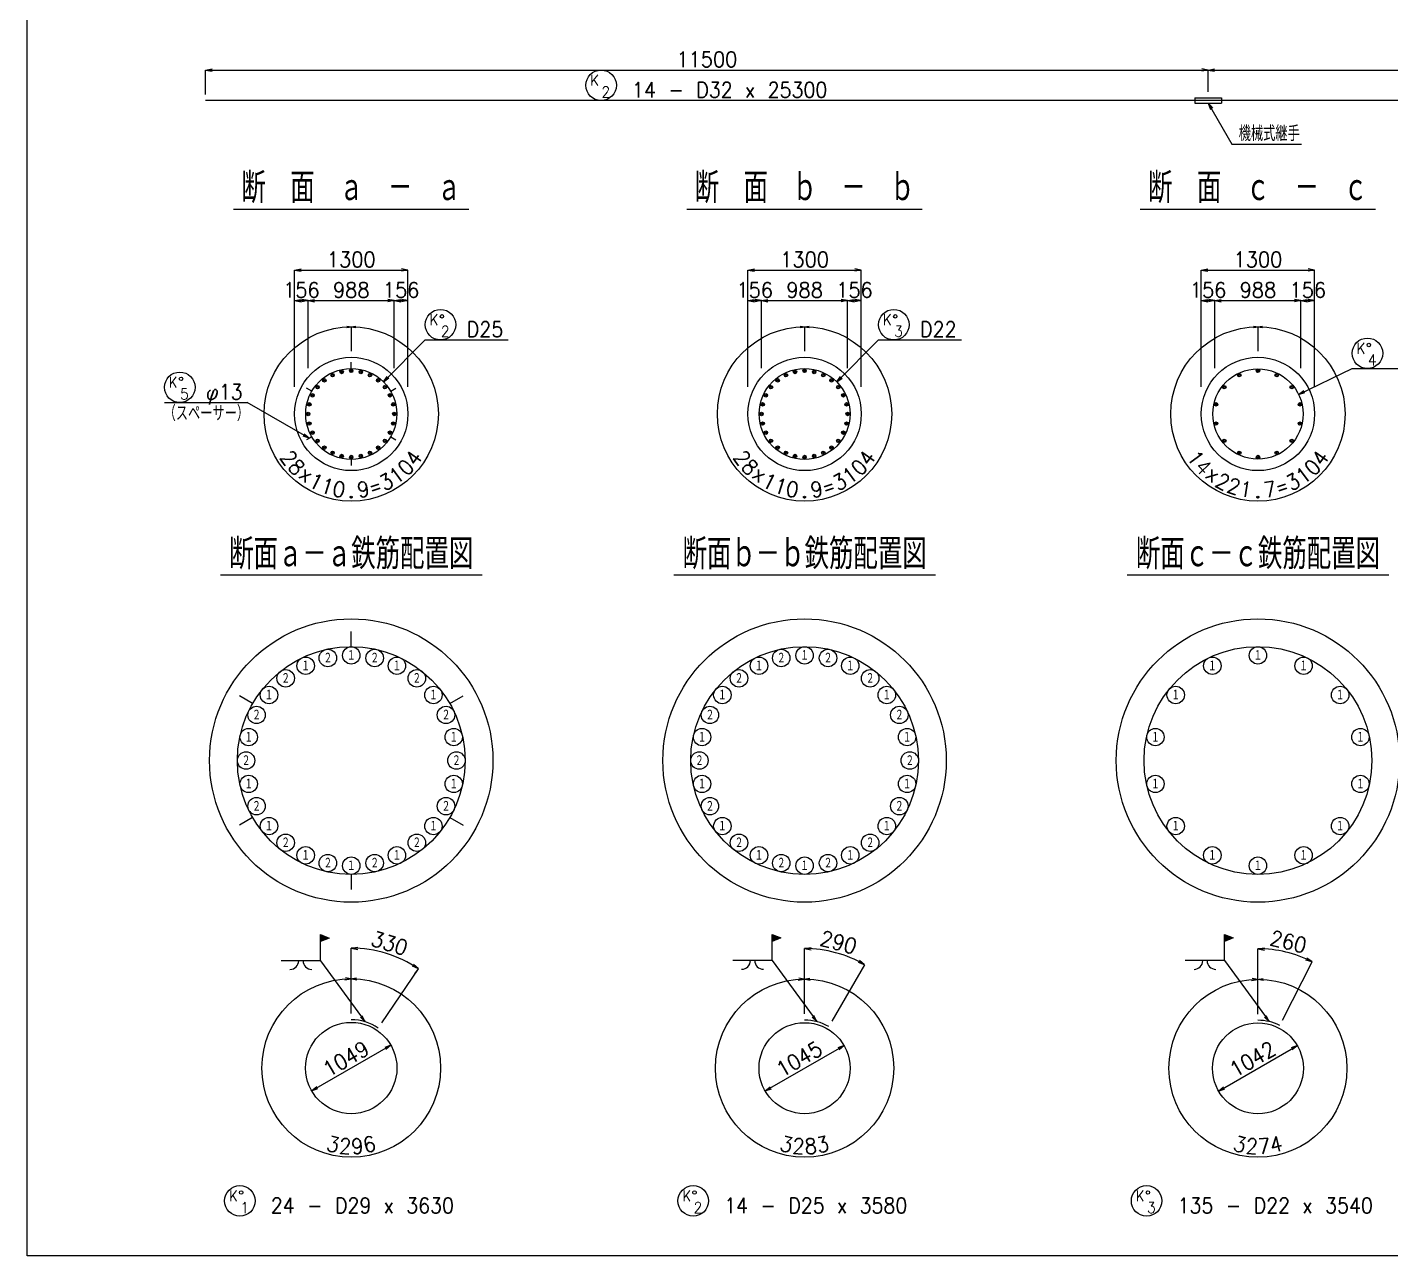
# Model space of a CAD drawing. Extents: x -19525 to 20025, y -14225 to 14225.
# Drawn here: x -19525 to -3886, y -13850 to 241 of the extents above; entities that cross this region are included whole.
import ezdxf
from ezdxf.enums import TextEntityAlignment as Align

# ---------------------------------------------------------------- set-up
doc = ezdxf.new("R2010")
doc.units = 0
doc.header["$LTSCALE"] = 0.2
doc.header["$MEASUREMENT"] = 0
doc.layers.get('0').update_dxf_attribs({"linetype": 'CONTINUOUS'})
for name, color, linetype in [('LAYER0001', 7, 'CONTINUOUS'), ('LAYER0002', 7, 'CONTINUOUS'), ('LAYER0003', 7, 'CONTINUOUS'), ('LAYER0004', 7, 'CONTINUOUS'), ('LAYER0005', 7, 'CONTINUOUS'), ('LAYER0007', 7, 'CONTINUOUS'), ('LAYER0015', 7, 'CONTINUOUS')]:
    doc.layers.add(name, color=color, linetype=linetype)
doc.styles.get("Standard").update_dxf_attribs({"font": 'txt.shx', "width": 0.8, "bigfont": 'bigfont.shx'})

# ---------------------------------------------------------------- blocks, each defined once
blk = doc.blocks.new('GROUP_1')
at = {"layer": 'LAYER0015', "color": 1, "linetype": 'Continuous'}
for p, q in [((-19525, -13850), (-19525, 13850)), ((20025, -13850), (-19525, -13850))]:
    blk.add_line(p, q, dxfattribs=at)
blk = doc.blocks.new('GROUP_3')
at = {"layer": 'LAYER0003', "color": 6}
for s, rotation, width, p, p2 in [('2', 305.081, 1.2, (-16636, -4691), (-16556, -4805)), ('4', 54.7755, 1.2, (-15063, -4807), (-14982, -4693)), ('8', 314.2222, 1.2, (-16547, -4816), (-16449, -4916)), ('1', 36.4931, 2.4, (-15293, -5010), (-15180, -4927)), ('0', 45.6343, 1.6, (-15170, -4918), (-15072, -4818)), ('1', 332.5046, 2.4, (-16315, -5016), (-16191, -5081)), ('1', 341.6458, 2.4, (-16178, -5086), (-16045, -5130)), ('0', 350.787, 1.6, (-16032, -5134), (-15894, -5156)), ('9', 9.0695, 1.2, (-15726, -5156), (-15588, -5134)), ('=', 18.2107, 1.2, (-15574, -5131), (-15441, -5087)), ('3', 27.3519, 1.2, (-15429, -5082), (-15304, -5017)), ('.', 359.9283, 0.64, (-15880, -5157), (-15740, -5157))]:
    blk.add_text(s, height=175, rotation=rotation, dxfattribs=dict(at, width=width)).set_placement(p, p2, align=Align.FIT)
blk.add_text('×', height=175, rotation=323.3634, dxfattribs=at).set_placement((-16439, -4925), (-16327, -5009), align=Align.FIT)
blk = doc.blocks.new('GROUP_4')
at = {"layer": 'LAYER0003', "color": 6}
for s, rotation, width, p, p2 in [('2', 305.081, 1.2, (-11436, -4691), (-11356, -4805)), ('4', 54.7755, 1.2, (-9863, -4807), (-9782, -4693)), ('8', 314.2222, 1.2, (-11347, -4816), (-11249, -4916)), ('1', 36.4931, 2.4, (-10093, -5010), (-9980, -4927)), ('0', 45.6343, 1.6, (-9970, -4918), (-9872, -4818)), ('1', 332.5046, 2.4, (-11115, -5016), (-10991, -5081)), ('1', 341.6458, 2.4, (-10978, -5086), (-10845, -5130)), ('0', 350.787, 1.6, (-10832, -5134), (-10694, -5156)), ('9', 9.0695, 1.2, (-10526, -5156), (-10388, -5134)), ('=', 18.2107, 1.2, (-10374, -5131), (-10241, -5087)), ('3', 27.3519, 1.2, (-10229, -5082), (-10104, -5017)), ('.', 359.9283, 0.64, (-10680, -5157), (-10540, -5157))]:
    blk.add_text(s, height=175, rotation=rotation, dxfattribs=dict(at, width=width)).set_placement(p, p2, align=Align.FIT)
blk.add_text('×', height=175, rotation=323.3634, dxfattribs=at).set_placement((-11239, -4925), (-11127, -5009), align=Align.FIT)
blk = doc.blocks.new('GROUP_12')
at = {"layer": 'LAYER0003', "color": 2, "linetype": 'Continuous'}
for p, q in [((-16162, -10180), (-16151, -10170)), ((-16162, -10194), (-16141, -10174)), ((-16162, -10208), (-16131, -10178)), ((-16162, -10222), (-16121, -10182)), ((-16162, -10237), (-16111, -10186)), ((-16153, -10243), (-16101, -10190)), ((-16130, -10233), (-16091, -10194)), ((-16106, -10224), (-16081, -10198)), ((-16083, -10214), (-16071, -10202))]:
    blk.add_line(p, q, dxfattribs=at)
blk = doc.blocks.new('GROUP_13')
at = {"layer": 'LAYER0003', "color": 6, "width": 1.2}
for s, rotation, p, p2 in [('3', 346.6606, (-16104, -12641), (-15968, -12673)), ('2', 355.5535, (-15955, -12675), (-15815, -12686)), ('9', 4.4465, (-15802, -12686), (-15662, -12675)), ('6', 13.3394, (-15649, -12673), (-15513, -12641))]:
    blk.add_text(s, height=175, rotation=rotation, dxfattribs=at).set_placement(p, p2, align=Align.FIT)
blk = doc.blocks.new('GROUP_14')
at = {"layer": 'LAYER0003', "color": 2, "linetype": 'Continuous'}
for p, q in [((-10981, -10179), (-10970, -10168)), ((-10981, -10193), (-10960, -10173)), ((-10981, -10207), (-10950, -10177)), ((-10981, -10221), (-10940, -10181)), ((-10981, -10235), (-10930, -10185)), ((-10972, -10241), (-10920, -10189)), ((-10949, -10232), (-10910, -10193)), ((-10925, -10222), (-10900, -10197)), ((-10902, -10213), (-10890, -10201))]:
    blk.add_line(p, q, dxfattribs=at)
blk = doc.blocks.new('GROUP_15')
at = {"layer": 'LAYER0003', "color": 6, "width": 1.2}
for s, rotation, p, p2 in [('3', 346.631, (-10904, -12641), (-10768, -12673)), ('2', 355.5437, (-10755, -12675), (-10615, -12686)), ('8', 4.4563, (-10602, -12686), (-10462, -12675)), ('3', 13.369, (-10449, -12673), (-10313, -12641))]:
    blk.add_text(s, height=175, rotation=rotation, dxfattribs=at).set_placement(p, p2, align=Align.FIT)
blk = doc.blocks.new('GROUP_51')
at = {"layer": 'LAYER0002', "color": 6, "linetype": 'Continuous'}
for p, q in [((-6133, -570), (-5827, -570)), ((-6133, -570), (-6133, -630)), ((-5827, -570), (-5827, -630)), ((-6133, -630), (-5827, -630))]:
    blk.add_line(p, q, dxfattribs=at)
blk = doc.blocks.new('GROUP_52')
at = {"layer": 'LAYER0003', "color": 2, "linetype": 'Continuous'}
for p, q in [((-5792, -10179), (-5782, -10169)), ((-5792, -10193), (-5772, -10173)), ((-5792, -10207), (-5761, -10177)), ((-5792, -10221), (-5751, -10181)), ((-5792, -10235), (-5741, -10185)), ((-5784, -10242), (-5731, -10189)), ((-5760, -10232), (-5721, -10193)), ((-5737, -10223), (-5711, -10197)), ((-5713, -10213), (-5701, -10201))]:
    blk.add_line(p, q, dxfattribs=at)
blk = doc.blocks.new('GROUP_53')
at = {"layer": 'LAYER0007', "color": 6, "width": 1.2}
for s, rotation, p, p2 in [('3', 346.6087, (-5704, -12641), (-5568, -12673)), ('2', 355.5362, (-5555, -12675), (-5415, -12686)), ('7', 4.4638, (-5402, -12686), (-5262, -12675)), ('4', 13.3913, (-5249, -12673), (-5113, -12641))]:
    blk.add_text(s, height=175, rotation=rotation, dxfattribs=at).set_placement(p, p2, align=Align.FIT)
blk = doc.blocks.new('GROUP_80')
at = {"layer": 'LAYER0003', "color": 6}
for s, rotation, width, p, p2 in [('1', 305.081, 2.4, (-6236, -4691), (-6156, -4805)), ('4', 54.7755, 1.2, (-4663, -4807), (-4582, -4693)), ('4', 314.2222, 1.2, (-6147, -4816), (-6049, -4916)), ('1', 36.4931, 2.4, (-4893, -5010), (-4780, -4927)), ('0', 45.6343, 1.6, (-4770, -4918), (-4672, -4818)), ('2', 332.5046, 1.2, (-5915, -5016), (-5791, -5081)), ('2', 341.6458, 1.2, (-5778, -5086), (-5645, -5130)), ('1', 350.787, 2.4, (-5632, -5134), (-5494, -5156)), ('7', 9.0695, 1.2, (-5326, -5156), (-5188, -5134)), ('=', 18.2107, 1.2, (-5174, -5131), (-5041, -5087)), ('3', 27.3519, 1.2, (-5029, -5082), (-4904, -5017)), ('.', 359.9283, 0.64, (-5480, -5157), (-5340, -5157))]:
    blk.add_text(s, height=175, rotation=rotation, dxfattribs=dict(at, width=width)).set_placement(p, p2, align=Align.FIT)
blk.add_text('×', height=175, rotation=323.3634, dxfattribs=at).set_placement((-6039, -4925), (-5927, -5009), align=Align.FIT)
blk = doc.blocks.new('_OPEN30')
at = {"layer": 'LAYER0003', "color": 0, "linetype": 'Continuous'}
for q in [(-0.97, 0.26), (-0.97, -0.26)]:
    blk.add_line((0, 0), q, dxfattribs=at)

msp = doc.modelspace()

# ---------------------------------------------------------------- linework, layer by layer
at = {"color": 4, "linetype": 'Continuous'}
for p, q in [((-17159, -1845), (-14459, -1845)), ((-11959, -1845), (-9259, -1845)), ((-6759, -1845), (-4059, -1845)), ((-14309, -6045), (-17309, -6045)), ((-9109, -6045), (-12109, -6045)), ((-3909, -6045), (-6909, -6045))]:
    msp.add_line(p, q, dxfattribs=at)
at = {"color": 7, "linetype": 'Continuous'}
for centre, radius in [((-15809, -4195), 650), ((-10609, -4195), 650), ((-5409, -4195), 650), ((-15809, -8170), 1625), ((-10609, -8170), 1625), ((-5409, -8170), 1625)]:
    msp.add_circle(centre, radius, dxfattribs=at)
at = {"layer": 'LAYER0001', "color": 3, "linetype": 'Continuous'}
msp.add_line((7820, -600), (-17480, -600), dxfattribs=at)
at = {"layer": 'LAYER0001', "color": 4, "linetype": 'Continuous'}
for p, q in [((-15809, -3672), (-15809, -3602)), ((-16261, -3934), (-16322, -3899)), ((-15356, -3934), (-15296, -3899)), ((-16261, -4456), (-16322, -4491)), ((-15356, -4456), (-15296, -4491)), ((-15809, -4717), (-15809, -4787))]:
    msp.add_line(p, q, dxfattribs=at)
at = {"layer": 'LAYER0001', "color": 6, "linetype": 'Continuous'}
for p, q in [((-15809, -6864), (-15809, -6689)), ((-16940, -7517), (-17091, -7429)), ((-14677, -7517), (-14526, -7429)), ((-16940, -8823), (-17091, -8911)), ((-14677, -8823), (-14526, -8911)), ((-15809, -9476), (-15809, -9651))]:
    msp.add_line(p, q, dxfattribs=at)
at = {"layer": 'LAYER0001', "color": 4, "linetype": 'Continuous'}
for centre, radius in [((-15809, -4195), 522), ((-10609, -4195), 521), ((-5409, -4195), 518), ((-15809, -11697), 524), ((-10609, -11699), 522), ((-5409, -11700), 521)]:
    msp.add_circle(centre, radius, dxfattribs=at)
at = {"layer": 'LAYER0001', "color": 3, "linetype": 'Continuous'}
for centre, radius in [((-16023, -3750), 20), ((-16023, -3750), 10), ((-15919, -3713), 20), ((-15919, -3713), 10), ((-15809, -3701), 20), ((-15809, -3701), 10), ((-15699, -3713), 20), ((-15699, -3713), 10), ((-15594, -3750), 20), ((-15594, -3750), 10), ((-10823, -3750), 20), ((-10823, -3750), 10), ((-10719, -3713), 20), ((-10719, -3713), 10), ((-10609, -3701), 20), ((-10609, -3701), 10), ((-10499, -3713), 20), ((-10499, -3713), 10), ((-10394, -3750), 20), ((-10394, -3750), 10), ((-5623, -3750), 20), ((-5623, -3750), 10), ((-5409, -3701), 20), ((-5409, -3701), 10), ((-5194, -3750), 20), ((-5194, -3750), 10), ((-16195, -3887), 20), ((-16195, -3887), 10), ((-16117, -3809), 20), ((-16117, -3809), 10), ((-15501, -3809), 20), ((-15501, -3809), 10), ((-15422, -3887), 20), ((-15422, -3887), 10), ((-10995, -3887), 20), ((-10995, -3887), 10), ((-10917, -3809), 20), ((-10917, -3809), 10), ((-10301, -3809), 20), ((-10301, -3809), 10), ((-10222, -3887), 20), ((-10222, -3887), 10), ((-5795, -3887), 20), ((-5795, -3887), 10), ((-5022, -3887), 20), ((-5022, -3887), 10), ((-16290, -4085), 20), ((-16254, -3981), 20), ((-16254, -3981), 10), ((-15364, -3981), 20), ((-15364, -3981), 10), ((-15327, -4085), 20), ((-11090, -4085), 20), ((-11054, -3981), 20), ((-11054, -3981), 10), ((-10164, -3981), 20), ((-10164, -3981), 10), ((-10127, -4085), 20), ((-5890, -4085), 20), ((-4927, -4085), 20), ((-16303, -4195), 20), ((-16303, -4195), 10), ((-16290, -4085), 10), ((-15327, -4085), 10), ((-15315, -4195), 20), ((-15315, -4195), 10), ((-11103, -4195), 20), ((-11103, -4195), 10), ((-11090, -4085), 10), ((-10127, -4085), 10), ((-10115, -4195), 20), ((-10115, -4195), 10), ((-5890, -4085), 10), ((-4927, -4085), 10), ((-16290, -4305), 20), ((-16290, -4305), 10), ((-15327, -4305), 20), ((-15327, -4305), 10), ((-11090, -4305), 20), ((-11090, -4305), 10), ((-10127, -4305), 20), ((-10127, -4305), 10), ((-5890, -4305), 20), ((-5890, -4305), 10), ((-4927, -4305), 20), ((-4927, -4305), 10), ((-16254, -4409), 20), ((-16254, -4409), 10), ((-16195, -4503), 20), ((-16195, -4503), 10), ((-15422, -4503), 20), ((-15422, -4503), 10), ((-15364, -4409), 20), ((-15364, -4409), 10), ((-11054, -4409), 20), ((-11054, -4409), 10), ((-10995, -4503), 20), ((-10995, -4503), 10), ((-10222, -4503), 20), ((-10222, -4503), 10), ((-10164, -4409), 20), ((-10164, -4409), 10), ((-5795, -4503), 20), ((-5795, -4503), 10), ((-5022, -4503), 20), ((-5022, -4503), 10), ((-16117, -4581), 20), ((-16117, -4581), 10), ((-16023, -4640), 20), ((-16023, -4640), 10), ((-15919, -4677), 20), ((-15919, -4677), 10), ((-15809, -4689), 20), ((-15809, -4689), 10), ((-15699, -4677), 20), ((-15699, -4677), 10), ((-15594, -4640), 20), ((-15594, -4640), 10), ((-15501, -4581), 20), ((-15501, -4581), 10), ((-10917, -4581), 20), ((-10917, -4581), 10), ((-10823, -4640), 20), ((-10823, -4640), 10), ((-10719, -4677), 20), ((-10719, -4677), 10), ((-10609, -4689), 20), ((-10609, -4689), 10), ((-10499, -4677), 20), ((-10499, -4677), 10), ((-10394, -4640), 20), ((-10394, -4640), 10), ((-10301, -4581), 20), ((-10301, -4581), 10), ((-5623, -4640), 20), ((-5623, -4640), 10), ((-5409, -4689), 20), ((-5409, -4689), 10), ((-5194, -4640), 20), ((-5194, -4640), 10)]:
    msp.add_circle(centre, radius, dxfattribs=at)
at = {"layer": 'LAYER0001', "color": 6, "linetype": 'Continuous'}
for centre in [(-15809, -8170), (-10609, -8170), (-5409, -8170)]:
    msp.add_circle(centre, 1306, dxfattribs=at)
at = {"layer": 'LAYER0001', "color": 2, "linetype": 'Continuous'}
for centre in [(-15809, -6964), (-10609, -6964), (-5409, -6964), (-16332, -7083), (-16077, -6994), (-15540, -6994), (-15285, -7083), (-11132, -7083), (-10877, -6994), (-10340, -6994), (-10085, -7083), (-5932, -7083), (-4885, -7083), (-16561, -7227), (-15057, -7227), (-11361, -7227), (-9857, -7227), (-16752, -7418), (-14866, -7418), (-11552, -7418), (-9666, -7418), (-6352, -7418), (-4466, -7418), (-16895, -7647), (-14722, -7647), (-11695, -7647), (-9522, -7647), (-16985, -7901), (-14633, -7901), (-11785, -7901), (-9433, -7901), (-6585, -7901), (-4233, -7901), (-17015, -8170), (-14602, -8170), (-11815, -8170), (-9402, -8170), (-16985, -8438), (-14633, -8438), (-11785, -8438), (-9433, -8438), (-6585, -8438), (-4233, -8438), (-16895, -8693), (-14722, -8693), (-11695, -8693), (-9522, -8693), (-16752, -8922), (-14866, -8922), (-11552, -8922), (-9666, -8922), (-6352, -8922), (-4466, -8922), (-16561, -9113), (-15057, -9113), (-11361, -9113), (-9857, -9113), (-16332, -9257), (-15285, -9257), (-11132, -9257), (-10085, -9257), (-5932, -9257), (-4885, -9257), (-16077, -9346), (-15809, -9376), (-15540, -9346), (-10877, -9346), (-10609, -9376), (-10340, -9346), (-5409, -9376)]:
    msp.add_circle(centre, 100, dxfattribs=at)
at = {"layer": 'LAYER0001', "color": 4, "linetype": 'Continuous'}
for centre, radius, start in [((-15809, -11697), 554, 55.9114), ((-10609, -11699), 552, 59.896), ((-5409, -11700), 551, 62.9743)]:
    msp.add_arc(centre, radius, start, 90, dxfattribs=at)
at = {"layer": 'LAYER0003', "color": 2, "linetype": 'Continuous'}
for p, q in [((-17480, -530), (-17480, -250)), ((-17480, -250), (-5980, -250)), ((-5980, -500), (-5980, -250)), ((-5980, -250), (4020, -250)), ((-16459, -3885), (-16459, -2545)), ((-16459, -2545), (-15159, -2545)), ((-15159, -3885), (-15159, -2545)), ((-11259, -3885), (-11259, -2545)), ((-11259, -2545), (-9959, -2545)), ((-9959, -3885), (-9959, -2545)), ((-6059, -3885), (-6059, -2545)), ((-6059, -2545), (-4759, -2545)), ((-4759, -3885), (-4759, -2545)), ((-16459, -2895), (-16303, -2895)), ((-16303, -3671), (-16303, -2895)), ((-16303, -2895), (-15315, -2895)), ((-15315, -3671), (-15315, -2895)), ((-15315, -2895), (-15159, -2895)), ((-11259, -2895), (-11103, -2895)), ((-11103, -3671), (-11103, -2895)), ((-11103, -2895), (-10115, -2895)), ((-10115, -3671), (-10115, -2895)), ((-10115, -2895), (-9959, -2895)), ((-6059, -2895), (-5903, -2895)), ((-5903, -3671), (-5903, -2895)), ((-5903, -2895), (-4915, -2895)), ((-4915, -3671), (-4915, -2895)), ((-4915, -2895), (-4759, -2895)), ((-15859, -3204), (-15756, -3186)), ((-15859, -3186), (-15756, -3204)), ((-15809, -3195), (-15809, -3475)), ((-10659, -3204), (-10556, -3186)), ((-10659, -3186), (-10556, -3204)), ((-10609, -3195), (-10609, -3475)), ((-5459, -3204), (-5356, -3186)), ((-5459, -3186), (-5356, -3204)), ((-5409, -3195), (-5409, -3475)), ((-10981, -10464), (-10981, -10164)), ((-10981, -10164), (-10881, -10204)), ((-5792, -10465), (-5792, -10165)), ((-5792, -10165), (-5692, -10205)), ((-16162, -10466), (-16162, -10166)), ((-16162, -10166), (-16062, -10206)), ((-16062, -10206), (-16162, -10246)), ((-10881, -10204), (-10981, -10244)), ((-5692, -10205), (-5792, -10245)), ((-16162, -10466), (-16612, -10466)), ((-16162, -10466), (-15650, -11166)), ((-15809, -11072), (-15809, -10322)), ((-15809, -10392), (-15809, -10322)), ((-10981, -10464), (-11431, -10464)), ((-10981, -10464), (-10469, -11164)), ((-10609, -11076), (-10609, -10326)), ((-5792, -10465), (-6242, -10465)), ((-5792, -10465), (-5280, -11165)), ((-5409, -11079), (-5409, -10329)), ((-15459, -11180), (-15038, -10559)), ((-15078, -10617), (-15038, -10559)), ((-9920, -10512), (-10296, -11160)), ((-5127, -11147), (-4786, -10479)), ((-15881, -10685), (-15748, -10662)), ((-15876, -10660), (-15744, -10684)), ((-10681, -10689), (-10548, -10666)), ((-10676, -10664), (-10544, -10688)), ((-5481, -10692), (-5348, -10669)), ((-5476, -10667), (-5344, -10691)), ((-16263, -11959), (-15354, -11435)), ((-11061, -11960), (-10156, -11438)), ((-5860, -11961), (-4957, -11440))]:
    msp.add_line(p, q, dxfattribs=at)
for centre, radius in [((-15809, -4195), 1000), ((-10609, -4195), 1000), ((-5409, -4195), 1000), ((-15809, -11697), 1024), ((-10609, -11699), 1022), ((-5409, -11700), 1021)]:
    msp.add_circle(centre, radius, dxfattribs=at)
for centre, radius, start, end in [((-16512, -10466), 100, 270, 360), ((-16262, -10466), 100, 180, 270), ((-15809, -11697), 1374, 55.9114, 90), ((-11331, -10464), 100, 270, 360), ((-11081, -10464), 100, 180, 270), ((-10609, -11699), 1372, 59.896, 90), ((-6142, -10465), 100, 270, 360), ((-5892, -10465), 100, 180, 270), ((-5409, -11700), 1371, 62.9743, 90), ((-5409, -11700), 1371, 62.9743, 90)]:
    msp.add_arc(centre, radius, start, end, dxfattribs=at)
at = {"layer": 'LAYER0004', "color": 2, "linetype": 'Continuous'}
for p, q in [((-5980, -630), (-5709, -1100)), ((-15439, -3825), (-14960, -3346)), ((-14960, -3346), (-14010, -3346)), ((-10240, -3827), (-9760, -3346)), ((-9760, -3346), (-8810, -3346)), ((-4942, -3970), (-4328, -3674)), ((-4328, -3674), (-3378, -3674)), ((-17951, -4064), (-17001, -4064)), ((-16291, -4474), (-17001, -4064))]:
    msp.add_line(p, q, dxfattribs=at)
for centre in [(-14785, -3171), (-9585, -3171), (-4153, -3499), (-17776, -3889)]:
    msp.add_circle(centre, 175, dxfattribs=at)
at = {"layer": 'LAYER0004', "color": 6, "linetype": 'Continuous'}
for centre in [(-14769, -3075), (-9569, -3075), (-4137, -3403), (-17761, -3792)]:
    msp.add_circle(centre, 20, dxfattribs=at)
at = {"layer": 'LAYER0005', "color": 2, "linetype": 'Continuous'}
msp.add_line((-5709, -1100), (-4909, -1100), dxfattribs=at)
at = {"layer": 'LAYER0007', "color": 2, "linetype": 'Continuous'}
for centre in [(-12943, -425), (-17086, -13221), (-11886, -13221), (-6686, -13221)]:
    msp.add_circle(centre, 175, dxfattribs=at)
at = {"layer": 'LAYER0007', "color": 6, "linetype": 'Continuous'}
for centre in [(-17071, -13125), (-11871, -13125), (-6671, -13125)]:
    msp.add_circle(centre, 20, dxfattribs=at)

# ---------------------------------------------------------------- block references
at = {"linetype": 'Continuous'}
for name in ['GROUP_1', 'GROUP_51', 'GROUP_3', 'GROUP_4', 'GROUP_80', 'GROUP_12', 'GROUP_14', 'GROUP_52', 'GROUP_13', 'GROUP_15', 'GROUP_53']:
    msp.add_blockref(name, (0, 0), dxfattribs=at)
at = {"layer": 'LAYER0003', "color": 2, "linetype": 'Continuous', "xscale": 76.46601831087537, "yscale": 50.31938088706952}
for p, rotation in [((-17480, -250), 180), ((-5980, -250), 360), ((-5980, -250), 180), ((-16459, -2545), 180), ((-15159, -2545), 360), ((-11259, -2545), 180), ((-9959, -2545), 360), ((-6059, -2545), 180), ((-4759, -2545), 360), ((-16459, -2895), 180), ((-16303, -2895), 360), ((-16303, -2895), 180), ((-15315, -2895), 360), ((-15315, -2895), 180), ((-15159, -2895), 360), ((-11259, -2895), 180), ((-11103, -2895), 360), ((-11103, -2895), 180), ((-10115, -2895), 360), ((-10115, -2895), 180), ((-9959, -2895), 360), ((-6059, -2895), 180), ((-5903, -2895), 360), ((-5903, -2895), 180), ((-4915, -2895), 360), ((-4915, -2895), 180), ((-4759, -2895), 360), ((-15809, -10322), 178.4368210322531), ((-10609, -10326), 178.4345431758349), ((-5409, -10329), 178.4328304221982), ((-9920, -10512), 331.4614521422746), ((-4786, -10479), 334.541457912681), ((-15038, -10559), 327.4745329743734), ((-15650, -11166), 306.1779944364358), ((-10469, -11164), 306.1779944364358), ((-5280, -11165), 306.1779944364358), ((-15354, -11435), 30.00000000000002), ((-10156, -11438), 29.99999999999999), ((-4957, -11440), 29.99999999999998), ((-16263, -11959), 210.0000000000001), ((-11061, -11960), 210), ((-5860, -11961), 210)]:
    msp.add_blockref('_OPEN30', p, dxfattribs=dict(at, rotation=rotation))
at = {"layer": 'LAYER0004', "color": 2, "linetype": 'Continuous', "xscale": 76.46601831087537, "yscale": 50.31938088706952}
for p, rotation in [((-5980, -630), 119.9999999999999), ((-15439, -3825), 224.9999999999996), ((-10240, -3827), 224.9999999999996), ((-4942, -3970), 205.7142857142853), ((-16291, -4474), 329.9999999999999)]:
    msp.add_blockref('_OPEN30', p, dxfattribs=dict(at, rotation=rotation))

# ---------------------------------------------------------------- texts
at = {"color": 4, "width": 0.696774}
for s, p, p2 in [('断\u3000面\u3000ａ\u3000－\u3000ａ', (-17069, -1775), (-14549, -1775)), ('断\u3000面\u3000ｂ\u3000－\u3000ｂ', (-11869, -1775), (-9349, -1775)), ('断\u3000面\u3000ｃ\u3000－\u3000ｃ', (-6669, -1775), (-4149, -1775))]:
    msp.add_text(s, height=350, dxfattribs=at).set_placement(p, p2, align=Align.FIT)
at = {"color": 4, "width": 0.685714}
for s, p, p2 in [('断面ａ－ａ鉄筋配置図', (-17209, -5975), (-14409, -5975)), ('断面ｂ－ｂ鉄筋配置図', (-12009, -5975), (-9209, -5975)), ('断面ｃ－ｃ鉄筋配置図', (-6809, -5975), (-4009, -5975))]:
    msp.add_text(s, height=350, rotation=360, dxfattribs=at).set_placement(p, p2, align=Align.FIT)
at = {"layer": 'LAYER0001', "color": 6, "width": 1.5}
for p, p2 in [((-16382, -7146), (-16282, -7146)), ((-15859, -7026), (-15759, -7026)), ((-15335, -7146), (-15235, -7146)), ((-11182, -7146), (-11082, -7146)), ((-10659, -7026), (-10559, -7026)), ((-10135, -7146), (-10035, -7146)), ((-5982, -7146), (-5882, -7146)), ((-5459, -7026), (-5359, -7026)), ((-4935, -7146), (-4835, -7146)), ((-16802, -7480), (-16702, -7480)), ((-14916, -7480), (-14816, -7480)), ((-11602, -7480), (-11502, -7480)), ((-9716, -7480), (-9616, -7480)), ((-6402, -7480), (-6302, -7480)), ((-4516, -7480), (-4416, -7480)), ((-17035, -7964), (-16935, -7964)), ((-14683, -7964), (-14583, -7964)), ((-11835, -7964), (-11735, -7964)), ((-9483, -7964), (-9383, -7964)), ((-6635, -7964), (-6535, -7964)), ((-4283, -7964), (-4183, -7964)), ((-17035, -8501), (-16935, -8501)), ((-14683, -8501), (-14583, -8501)), ((-11835, -8501), (-11735, -8501)), ((-9483, -8501), (-9383, -8501)), ((-6635, -8501), (-6535, -8501)), ((-4283, -8501), (-4183, -8501)), ((-16802, -8984), (-16702, -8984)), ((-14916, -8984), (-14816, -8984)), ((-11602, -8984), (-11502, -8984)), ((-9716, -8984), (-9616, -8984)), ((-6402, -8984), (-6302, -8984)), ((-4516, -8984), (-4416, -8984)), ((-16382, -9319), (-16282, -9319)), ((-15335, -9319), (-15235, -9319)), ((-11182, -9319), (-11082, -9319)), ((-10135, -9319), (-10035, -9319)), ((-5982, -9319), (-5882, -9319)), ((-4935, -9319), (-4835, -9319)), ((-15859, -9439), (-15759, -9439)), ((-10659, -9439), (-10559, -9439)), ((-5459, -9439), (-5359, -9439))]:
    msp.add_text('１', height=125, dxfattribs=at).set_placement(p, p2, align=Align.FIT)
at = {"layer": 'LAYER0001', "color": 6}
for p, p2 in [((-16127, -7056), (-16027, -7056)), ((-15590, -7056), (-15490, -7056)), ((-10927, -7056), (-10827, -7056)), ((-10390, -7056), (-10290, -7056)), ((-16611, -7289), (-16511, -7289)), ((-15107, -7289), (-15007, -7289)), ((-11411, -7289), (-11311, -7289)), ((-9907, -7289), (-9807, -7289)), ((-16945, -7709), (-16845, -7709)), ((-14772, -7709), (-14672, -7709)), ((-11745, -7709), (-11645, -7709)), ((-9572, -7709), (-9472, -7709)), ((-17065, -8232), (-16965, -8232)), ((-14652, -8232), (-14552, -8232)), ((-11865, -8232), (-11765, -8232)), ((-9452, -8232), (-9352, -8232)), ((-16945, -8756), (-16845, -8756)), ((-14772, -8756), (-14672, -8756)), ((-11745, -8756), (-11645, -8756)), ((-9572, -8756), (-9472, -8756)), ((-16611, -9175), (-16511, -9175)), ((-15107, -9175), (-15007, -9175)), ((-11411, -9175), (-11311, -9175)), ((-9907, -9175), (-9807, -9175)), ((-16127, -9408), (-16027, -9408)), ((-15590, -9408), (-15490, -9408)), ((-10927, -9408), (-10827, -9408)), ((-10390, -9408), (-10290, -9408))]:
    msp.add_text('２', height=125, dxfattribs=at).set_placement(p, p2, align=Align.FIT)
at = {"layer": 'LAYER0003', "color": 6}
for s, width, p, p2 in [('11500', 1.090909, (-12080, -215), (-11380, -215)), ('1300', 1.066667, (-16089, -2510), (-15529, -2510)), ('1300', 1.066667, (-10889, -2510), (-10329, -2510)), ('1300', 1.066667, (-5689, -2510), (-5129, -2510)), ('156', 1.028571, (-16591, -2860), (-16171, -2860)), ('988', 0.9, (-16019, -2860), (-15599, -2860)), ('156', 1.028571, (-15447, -2860), (-15027, -2860)), ('156', 1.028571, (-11391, -2860), (-10971, -2860)), ('988', 0.9, (-10819, -2860), (-10399, -2860)), ('156', 1.028571, (-10247, -2860), (-9827, -2860)), ('156', 1.028571, (-6191, -2860), (-5771, -2860)), ('988', 0.9, (-5619, -2860), (-5199, -2860)), ('156', 1.028571, (-5047, -2860), (-4627, -2860))]:
    msp.add_text(s, height=175, dxfattribs=dict(at, width=width)).set_placement(p, p2, align=Align.FIT)
for s, rotation, width, p, p2 in [('330', 342.9557, 0.96, (-15596, -10288), (-15195, -10411)), ('290', 344.948, 0.96, (-10446, -10285), (-10040, -10394)), ('260', 346.4871, 0.96, (-5284, -10284), (-4876, -10382)), ('1049', 30, 1.010526, (-16069, -11807), (-15584, -11527)), ('1045', 30, 1.010526, (-10869, -11809), (-10384, -11529)), ('1042', 30, 1.010526, (-5669, -11810), (-5184, -11530))]:
    msp.add_text(s, height=175, rotation=rotation, dxfattribs=dict(at, width=width)).set_placement(p, p2, align=Align.FIT)
at = {"layer": 'LAYER0004', "color": 6}
for s, height, width, p, p2 in [('K', 125, 1.2, (-14910, -3176), (-14810, -3176)), ('K', 125, 1.2, (-9710, -3176), (-9610, -3176)), ('2', 125, 1.2, (-14781, -3310), (-14681, -3310)), ('D25', 175, 0.9, (-14485, -3311), (-14065, -3311)), ('3', 125, 1.2, (-9581, -3310), (-9481, -3310)), ('D22', 175, 0.9, (-9285, -3311), (-8865, -3311)), ('K', 125, 1.2, (-4277, -3504), (-4177, -3504)), ('4', 125, 1.2, (-4148, -3638), (-4048, -3638)), ('K', 125, 1.2, (-17901, -3893), (-17801, -3893)), ('5', 125, 1.2, (-17772, -4028), (-17672, -4028)), ('φ13', 175, 0.947368, (-17476, -4029), (-17056, -4029)), ('（スペーサー）', 175, 0.736842, (-17961, -4274), (-16981, -4274))]:
    msp.add_text(s, height=height, dxfattribs=dict(at, width=width)).set_placement(p, p2, align=Align.FIT)
at = {"layer": 'LAYER0005', "color": 6, "width": 0.697674}
msp.add_text('機械式継手', height=175, dxfattribs=at).set_placement((-5629, -1065), (-4929, -1065), align=Align.FIT)
at = {"layer": 'LAYER0007', "color": 6}
for s, height, width, p, p2 in [('K', 125, 1.2, (-13068, -429), (-12968, -429)), ('2', 125, 1.2, (-12939, -564), (-12839, -564)), ('14 - D32 x 25300', 175, 0.955224, (-12588, -565), (-10348, -565)), ('K', 125, 1.2, (-17211, -13226), (-17111, -13226)), ('K', 125, 1.2, (-12011, -13226), (-11911, -13226)), ('K', 125, 1.2, (-6811, -13226), (-6711, -13226)), ('1', 125, 2.4, (-17082, -13360), (-16982, -13360)), ('2', 125, 1.2, (-11882, -13360), (-11782, -13360)), ('3', 125, 1.2, (-6682, -13360), (-6582, -13360))]:
    msp.add_text(s, height=height, dxfattribs=dict(at, width=width)).set_placement(p, p2, align=Align.FIT)
for s, width, p, p2 in [('24 - D29 x 3630', 0.930233, (-16731, -13361), (-14631, -13361)), ('14 - D25 x 3580', 0.954907, (-11531, -13361), (-9431, -13361)), ('135 - D22 x 3540', 0.943489, (-6331, -13361), (-4091, -13361))]:
    msp.add_text(s, height=175, rotation=360, dxfattribs=dict(at, width=width)).set_placement(p, p2, align=Align.FIT)

doc.saveas('drawing.dxf')
